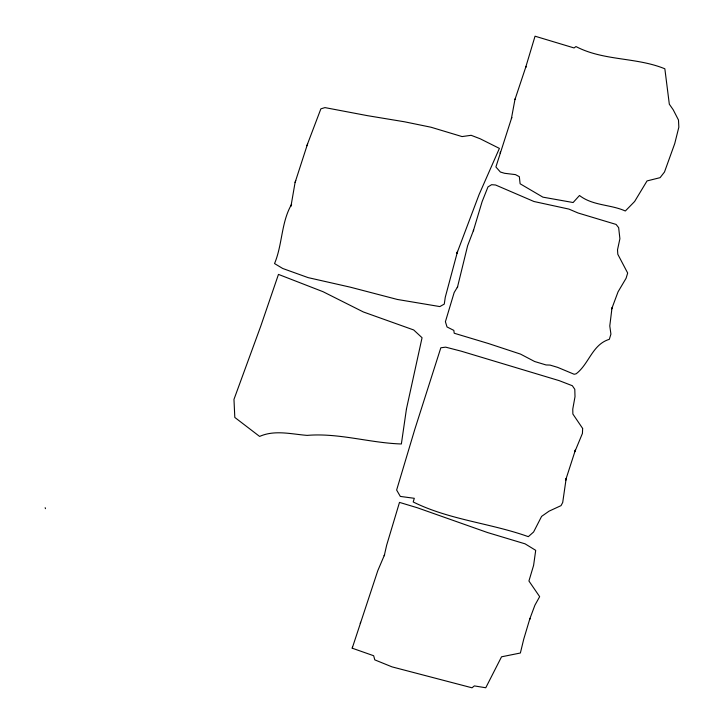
<?xml version="1.0" encoding="UTF-8"?>
<svg xmlns="http://www.w3.org/2000/svg" width="724" height="724" viewBox="0 0 724 724"><rect width="100%" height="100%" fill="white"/><g stroke="black" fill="none" stroke-linecap="round" stroke-linejoin="round"><path stroke-width="1.09" d="M290.957 206.304L295.084 182.475L307.628 143.732L320.868 108.844L324.958 107.605L367.358 115.641L404.589 121.804L431.015 127.234L462.057 136.574L471.143 135.307L480.139 138.755L499.397 148.402L479.08 194.575L456.916 253.337L457.577 251.346L445.269 297.274L444.274 304.098L439.839 306.578L397.304 299.446L350.271 287.166L308.143 277.627L282.731 268.486L274.541 263.563C282.55 244.495 281.12 222.313 291.618 204.313M514.936 99.595L511.406 118.6L511.778 117.469L495.895 166.982L500.375 172.022L504.565 173.289L515.461 174.611L519.334 176.674L520.122 183.778L542.909 197.154L573.118 202.53L579.49 195.498C592.811 205.86 610.622 204.331 625.328 211.001L634.631 201.489L647.039 180.919L660.089 177.661L664.487 172.022L674.732 143.605L678.841 127.171L678.479 120.012L673.211 109.776L669.32 104.184L664.849 68.789C636.125 57.024 603.771 61.078 575.96 46.553L574.087 47.947L535.045 36.2L525.651 67.468L526.031 66.337L514.936 99.595L515.307 98.455M352.208 648.188L377.792 570.675L384.598 554.684L384.245 555.77L386.661 545.172L399.494 502.393L417.305 507.75L487.478 532.529L525.09 543.842L535.706 550.34L533.597 565.399L528.927 581.001L539.661 596.657L534.909 605.201L529.597 619.463L529.959 618.377L523.724 639.211L520.375 653.012L501.542 656.804L485.768 687.755L474.347 685.909L472.021 687.8L392.046 666.876L374.797 659.872L373.665 655.736L352.208 648.188L352.57 647.093M306.967 145.714L307.628 143.732M295.084 182.475L295.745 180.484M500.058 153.072L500.438 151.94M360.235 623.355L360.597 622.26M45.16 507.687L45.458 508.673M582.639 428.445L582.431 433.414L574.865 451.649L575.517 449.667L565.507 480.555L566.159 478.564L562.711 502.474L561.028 505.633L549.091 511.144L541.606 516.375L533.597 531.995L528.33 536.665C490.591 523.144 449.233 519.895 413.205 501.967L414.3 498.302L400.318 496.42L396.634 490.048L414.789 429.395L440.826 347.782L445.676 347.149L461.215 351.176L559.218 380.652L572.331 385.72L574.793 389.295L575.01 396.68L572.765 409.105L572.874 414.028L582.639 428.445M611.988 307.99L609.78 325.972L610.92 334.099L609.327 339.321C592.205 344.524 589.128 363.901 576.15 373.801L574.159 374.263L557.652 367.367L550.041 365.086L546.041 364.95L534.638 361.511L520.502 354.099L488.429 343.52L454.201 333.23L453.839 330.397L447.025 326.958L445.405 321.718L454.165 292.532L457.649 286.749L457.36 287.627L467.632 245.698L473.632 229.997L473.342 230.865L482.103 201.679L487.976 186.919L491.605 184.692L495.587 185L533.968 201.507L568.919 209.091L578.069 212.992L616.106 224.431L618.658 227.689L619.898 238.73L617.509 249.834L617.816 254.287L627.672 273.048L626.079 278.278L618.052 291.835L611.699 308.867L611.988 307.99M406.454 408.924L401.368 443.975C369.774 442.998 338.796 432.735 307.148 435.386C291.419 434.156 274.695 429.685 259.608 436.427L234.811 417.44L233.97 399.386L260.767 326.126L278.469 274.396L323.058 291.718L363.358 311.963L413.694 329.963L422.056 337.728L406.454 408.924"/></g></svg>
